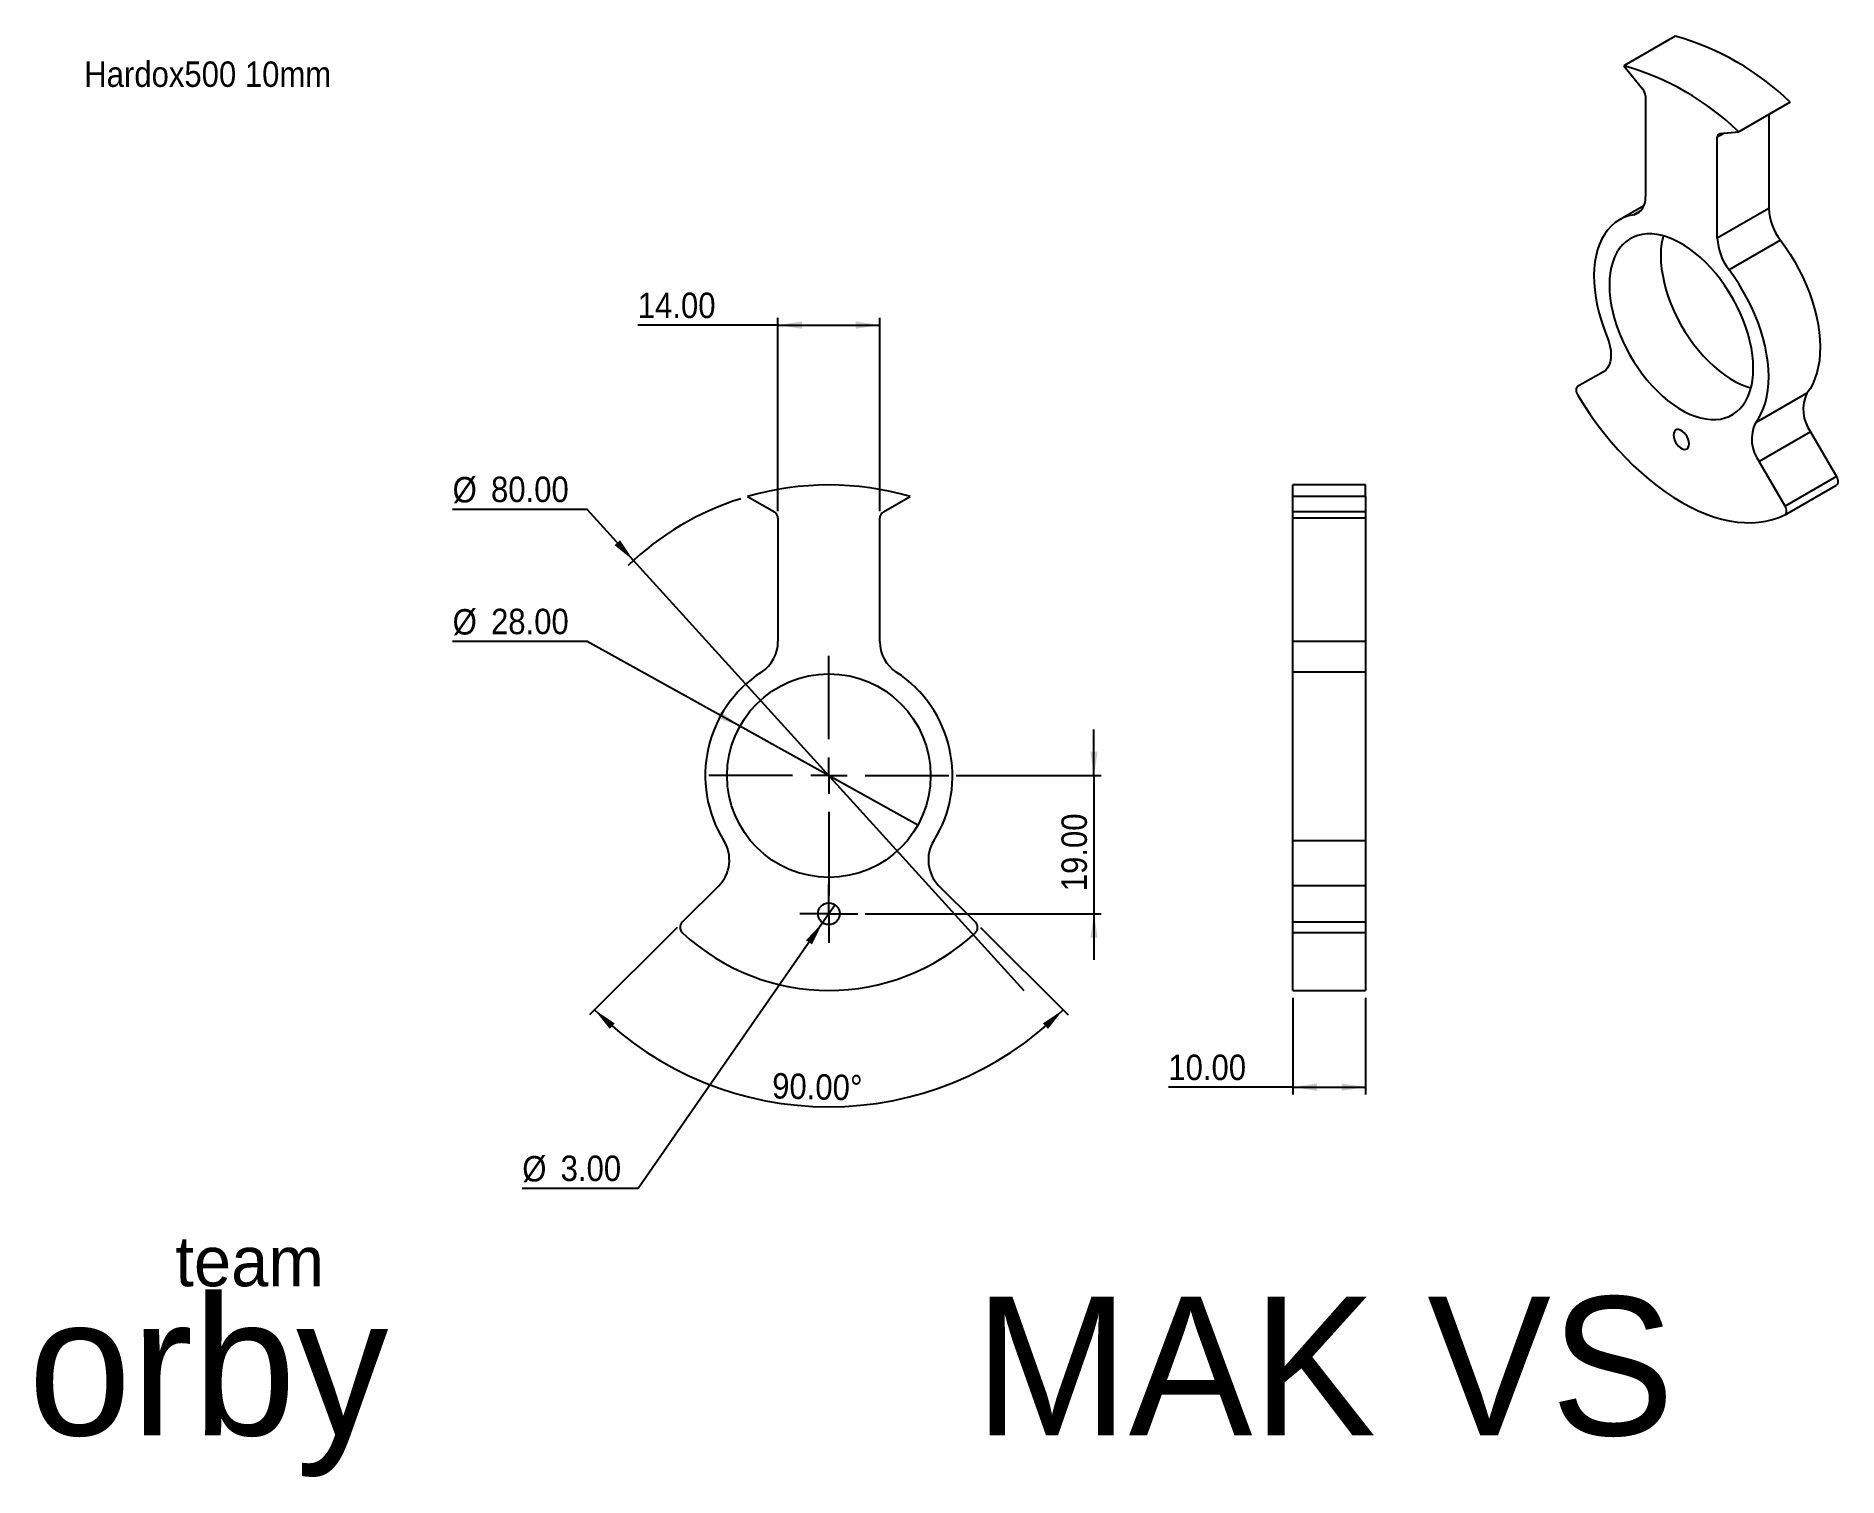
# Model space of a CAD drawing. Extents: x 9 to 257, y 7 to 206.
import ezdxf

# ---------------------------------------------------------------- set-up
doc = ezdxf.new("R2010")
doc.units = 0
doc.linetypes.add('CENTERX2', pattern=[20.32, 12.7, -2.54, 2.54, -2.54])
doc.layers.get('0').update_dxf_attribs({"linetype": 'CONTINUOUS'})
doc.layers.add('LAYER1', color=1, linetype='CENTERX2')
doc.layers.add('LAYER2', color=3, linetype='CONTINUOUS')
doc.styles.add('SLDTEXTSTYLE0', font='PLANK_.TTF')
doc.styles.add('SLDTEXTSTYLE1', font='GOTHIC.TTF', dxfattribs={"width": 0.913})
doc.dimstyles.new('SLDDIMSTYLE0', dxfattribs={"dimtxt": 3.5, "dimasz": 3.302, "dimexe": 0, "dimexo": 0.0625, "dimgap": 0.875, "dimtad": 0, "dimtih": 1, "dimtoh": 1, "dimrnd": 1e-09, "dimzin": 4, "dimtxsty": 'SLDTEXTSTYLE1', "dimblk1": 'NONE', "dimsah": 1, "dimcen": 0, "dimazin": 3, "dimtfac": 1, "dimtmove": 0, "dimatfit": 3, "dimtolj": 1, "dimtzin": 12})
doc.dimstyles.new('SLDDIMSTYLE1', dxfattribs={"dimtxt": 3.5, "dimasz": 3.302, "dimexe": 0, "dimexo": 0.0625, "dimgap": 0.875, "dimtad": 0, "dimtih": 1, "dimtoh": 1, "dimrnd": 1e-09, "dimzin": 4, "dimtxsty": 'SLDTEXTSTYLE1', "dimblk1": 'NONE', "dimsah": 1, "dimcen": 0, "dimazin": 3, "dimtfac": 1, "dimtmove": 0, "dimatfit": 3, "dimtolj": 1, "dimtzin": 12})
doc.dimstyles.new('SLDDIMSTYLE2', dxfattribs={"dimtxt": 3.5, "dimasz": 3.302, "dimexe": 0, "dimexo": 0.0625, "dimgap": 0.875, "dimtad": 1, "dimrnd": 1e-09, "dimzin": 4, "dimtxsty": 'SLDTEXTSTYLE1', "dimsah": 1, "dimcen": 0.09, "dimazin": 3, "dimtfac": 1, "dimtofl": 0, "dimtmove": 0, "dimatfit": 3, "dimtolj": 1, "dimtzin": 12})
doc.dimstyles.new('SLDDIMSTYLE3', dxfattribs={"dimtxt": 3.5, "dimasz": 3.302, "dimexe": 0, "dimexo": 0.0625, "dimgap": 0.875, "dimtad": 1, "dimdec": 4, "dimzin": 4, "dimtxsty": 'SLDTEXTSTYLE1', "dimsah": 1, "dimcen": 0.09, "dimazin": 3, "dimtfac": 1, "dimtofl": 0, "dimtmove": 0, "dimatfit": 3, "dimtolj": 1, "dimtzin": 12})
doc.dimstyles.new('SLDDIMSTYLE4', dxfattribs={"dimtxt": 3.5, "dimasz": 3.302, "dimexe": 0, "dimexo": 0.0625, "dimgap": 0.875, "dimtad": 1, "dimrnd": 1e-09, "dimzin": 4, "dimtxsty": 'SLDTEXTSTYLE1', "dimsah": 1, "dimcen": 0.09, "dimazin": 3, "dimtfac": 1, "dimtmove": 0, "dimatfit": 3, "dimtolj": 1, "dimtzin": 12})

# ---------------------------------------------------------------- blocks, each defined once
blk = doc.blocks.new('_D')
at = {"layer": 'LAYER2'}
for p, q in [((85.14, 122.26), (66.64, 122.26)), ((106.15, 110.6), (85.14, 122.26)), ((130.63, 97.02), (106.15, 110.6))]:
    blk.add_line(p, q, dxfattribs=at)
blk.add_solid([(106.15, 110.6), (103.51, 112.65), (103.02, 111.76)], dxfattribs=at)
at = {"layer": 'LAYER2', "char_height": 3.5, "attachment_point": 1, "style": 'SLDTEXTSTYLE1'}
for s, insert in [('%%c', (66.64, 126.73)), ('28.00', (71.92, 126.78))]:
    blk.add_mtext(s, dxfattribs=dict(at, insert=insert))
blk = doc.blocks.new('_NONE')
blk = doc.blocks.new('_D_1')
at = {"layer": 'LAYER2'}
for p, q in [((85.14, 140.43), (66.64, 140.43)), ((91.51, 133.43), (85.14, 140.43)), ((145.28, 74.2), (91.51, 133.43))]:
    blk.add_line(p, q, dxfattribs=at)
blk.add_arc((118.39, 103.81), 40, 107.6496, 133.6662, dxfattribs=at)
blk.add_solid([(91.51, 133.43), (89.66, 136.21), (88.91, 135.53)], dxfattribs=at)
at = {"layer": 'LAYER2', "char_height": 3.5, "attachment_point": 1, "style": 'SLDTEXTSTYLE1'}
for s, insert in [('%%c', (66.64, 144.91)), ('80.00', (71.92, 144.96))]:
    blk.add_mtext(s, dxfattribs=dict(at, insert=insert))
blk = doc.blocks.new('_D_2')
at = {"layer": 'LAYER2'}
for p, q in [((111.39, 140.23), (111.39, 166.81)), ((125.39, 140.23), (125.39, 166.81)), ((111.39, 165.81), (92.11, 165.81)), ((111.39, 165.81), (125.39, 165.81))]:
    blk.add_line(p, q, dxfattribs=at)
for points in [[(111.39, 165.81), (114.69, 165.3), (114.69, 166.32)], [(125.39, 165.81), (122.09, 166.32), (122.09, 165.3)]]:
    blk.add_solid(points, dxfattribs=at)
at = {"layer": 'LAYER2', "insert": (92.11, 170.28), "char_height": 3.5, "attachment_point": 1, "style": 'SLDTEXTSTYLE1'}
blk.add_mtext('14.00', dxfattribs=at)
blk = doc.blocks.new('_D_3')
at = {"layer": 'LAYER2'}
for p, q in [((97.51, 82.93), (85.47, 70.89)), ((139.27, 82.93), (151.32, 70.89))]:
    blk.add_line(p, q, dxfattribs=at)
blk.add_arc((118.39, 103.81), 45.56, 225, 315, dxfattribs=at)
for points in [[(86.17, 71.59), (88.25, 68.97), (88.94, 69.72)], [(150.61, 71.59), (147.85, 69.72), (148.54, 68.97)]]:
    blk.add_solid(points, dxfattribs=at)
at = {"layer": 'LAYER2', "insert": (110.64, 62.9), "char_height": 3.5, "attachment_point": 1, "rotation": 358.6045, "style": 'SLDTEXTSTYLE1'}
blk.add_mtext('90.00°', dxfattribs=at)
blk = doc.blocks.new('_D_4')
at = {"layer": 'LAYER2'}
for p, q in [((154.86, 103.81), (154.86, 110.16)), ((135.89, 103.81), (155.86, 103.81)), ((154.86, 103.81), (154.86, 84.81)), ((123.39, 84.81), (155.86, 84.81)), ((154.86, 84.81), (154.86, 78.46))]:
    blk.add_line(p, q, dxfattribs=at)
for points in [[(154.86, 103.81), (155.37, 107.11), (154.35, 107.11)], [(154.86, 84.81), (154.35, 81.51), (155.37, 81.51)]]:
    blk.add_solid(points, dxfattribs=at)
at = {"layer": 'LAYER2', "insert": (150.39, 87.91), "char_height": 3.5, "attachment_point": 1, "rotation": 90, "style": 'SLDTEXTSTYLE1'}
blk.add_mtext('19.00', dxfattribs=at)
blk = doc.blocks.new('_D_5')
at = {"layer": 'LAYER2'}
for p, q in [((119.25, 86.04), (117.54, 83.58)), ((117.54, 83.58), (92.14, 47)), ((92.14, 47), (76.22, 47))]:
    blk.add_line(p, q, dxfattribs=at)
blk.add_solid([(117.54, 83.58), (115.24, 81.16), (116.07, 80.58)], dxfattribs=at)
at = {"layer": 'LAYER2', "char_height": 3.5, "attachment_point": 1, "style": 'SLDTEXTSTYLE1'}
for s, insert in [('%%c', (76.22, 51.47)), ('3.00', (81.5, 51.53))]:
    blk.add_mtext(s, dxfattribs=dict(at, insert=insert))
blk = doc.blocks.new('SW_CENTERMARKSYMBOL_0')
at = {"layer": 'LAYER1', "color": 0}
for p, q in [((0, 5), (0, 16.5)), ((0, 0), (0, 2.5)), ((-5, 0), (-16.5, 0)), ((0, 0), (-2.5, 0)), ((0, 0), (0, -2.5)), ((0, 0), (2.5, 0)), ((5, 0), (16.5, 0)), ((0, -5), (0, -16.5))]:
    blk.add_line(p, q, dxfattribs=at)
blk = doc.blocks.new('SW_CENTERMARKSYMBOL_1')
at = {"layer": 'LAYER1', "color": 0}
for p, q in [((0, 2.5), (0, 4)), ((0, 0), (0, 2.5)), ((-2.5, 0), (-4, 0)), ((0, 0), (-2.5, 0)), ((0, 0), (0, -2.5)), ((0, 0), (2.5, 0)), ((2.5, 0), (4, 0)), ((0, -2.5), (0, -4))]:
    blk.add_line(p, q, dxfattribs=at)
blk = doc.blocks.new('_D_6')
at = {"layer": 'LAYER2'}
for p, q in [((182.23, 73.26), (182.23, 59.95)), ((192.23, 73.26), (192.23, 59.95)), ((182.23, 60.95), (165.09, 60.95)), ((182.23, 60.95), (192.23, 60.95))]:
    blk.add_line(p, q, dxfattribs=at)
for points in [[(182.23, 60.95), (185.53, 60.44), (185.53, 61.46)], [(192.23, 60.95), (188.93, 61.46), (188.93, 60.44)]]:
    blk.add_solid(points, dxfattribs=at)
at = {"layer": 'LAYER2', "insert": (165.09, 65.42), "char_height": 3.5, "attachment_point": 1, "style": 'SLDTEXTSTYLE1'}
blk.add_mtext('10.00', dxfattribs=at)

msp = doc.modelspace()

# ---------------------------------------------------------------- linework, layer by layer
at = {"color": 7, "linetype": 'CONTINUOUS'}
for p, q in [((234.83105, 205.59097), (227.75998, 201.50893)), ((227.75998, 201.50893), (230.35603, 198.27947)), ((230.70958, 197.36822), (230.70958, 183.50045)), ((250.62975, 196.47057), (243.55868, 192.38853)), ((247.68015, 194.7678), (247.68015, 181.86763)), ((240.60908, 177.78559), (240.60908, 191.65336)), ((240.96263, 192.15641), (243.55868, 192.38853)), ((230.50051, 182.23801), (227.16002, 180.30958)), ((247.68015, 181.86763), (240.60908, 177.78559)), ((249.28721, 177.51802), (242.21614, 173.43598)), ((224.94719, 159.40075), (221.39309, 157.34835)), ((252.93978, 156.44721), (245.86871, 152.36517)), ((253.44254, 151.11482), (246.37147, 147.03278)), ((253.44254, 151.11482), (256.99664, 144.95894)), ((249.92557, 140.8769), (246.37147, 147.03278)), ((192.2292, 143.81143), (182.2292, 143.81143)), ((182.2292, 142.21977), (182.2292, 143.81143)), ((192.2292, 142.21977), (192.2292, 143.81143)), ((249.92553, 139.72211), (256.9966, 143.80415)), ((256.99664, 144.95894), (249.92557, 140.8769)), ((107.22084, 142.21977), (110.89221, 140.10011)), ((125.89221, 140.10011), (129.56357, 142.21977)), ((192.2292, 142.21977), (182.2292, 142.21977)), ((182.2292, 140.10011), (182.2292, 142.21977)), ((192.2292, 142.21977), (192.2292, 140.10011)), ((111.39221, 139.23408), (111.39221, 122.25052)), ((125.39221, 122.25052), (125.39221, 139.23408)), ((192.2292, 140.10011), (182.2292, 140.10011)), ((182.2292, 139.23408), (182.2292, 140.10011)), ((192.2292, 139.23408), (182.2292, 139.23408)), ((182.2292, 122.25052), (182.2292, 139.23408)), ((192.2292, 140.10011), (192.2292, 139.23408)), ((192.2292, 139.23408), (192.2292, 122.25052)), ((192.2292, 122.25052), (182.2292, 122.25052)), ((182.2292, 118.05982), (182.2292, 122.25052)), ((192.2292, 122.25052), (192.2292, 118.05982)), ((192.2292, 118.05982), (182.2292, 118.05982)), ((182.2292, 94.83719), (182.2292, 118.05982)), ((192.2292, 118.05982), (192.2292, 94.83719)), ((192.2292, 94.83719), (182.2292, 94.83719)), ((182.2292, 88.66218), (182.2292, 94.83719)), ((192.2292, 94.83719), (192.2292, 88.66218)), ((103.24295, 88.66218), (98.21669, 83.63592)), ((138.56772, 83.63592), (133.54146, 88.66218)), ((192.2292, 88.66218), (182.2292, 88.66218)), ((182.2292, 83.63592), (182.2292, 88.66218)), ((192.2292, 88.66218), (192.2292, 83.63592)), ((182.2292, 82.19738), (182.2292, 83.63592)), ((192.2292, 83.63592), (182.2292, 83.63592)), ((192.2292, 82.19738), (182.2292, 82.19738)), ((182.2292, 74.26143), (182.2292, 82.19738)), ((192.2292, 83.63592), (192.2292, 82.19738)), ((192.2292, 82.19738), (192.2292, 74.26143)), ((182.2292, 74.26143), (192.2292, 74.26143))]:
    msp.add_line(p, q, dxfattribs=at)
at = {"color": 8, "linetype": 'CONTINUOUS'}
for p, q in [((241.57538, 192.2112), (240.60908, 191.65336)), ((230.13701, 181.6035), (229.10252, 181.00631))]:
    msp.add_line(p, q, dxfattribs=at)
at = {"color": 7, "linetype": 'CONTINUOUS', "flags": 128}
for points in [[(229.10252, 181.00631), (228.40954, 180.84449), (227.75253, 180.60696), (227.13476, 180.29491), (226.55928, 179.90988), (226.02895, 179.45379), (225.5464, 178.92889), (225.11404, 178.33779), (224.73399, 177.68343), (224.40815, 176.96904), (224.13814, 176.19818), (223.92529, 175.37467), (223.77067, 174.50259), (223.67503, 173.58627), (223.63885, 172.63027), (223.66232, 171.63931), (223.74531, 170.61833), (223.88742, 169.57238), (224.08793, 168.50665), (224.34586, 167.42644), (224.65992, 166.3371), (225.02856, 165.24403), (225.44995, 164.15267)], [(245.55883, 159.8719), (245.52978, 160.76374), (245.44281, 161.68389), (245.29842, 162.62695), (245.09747, 163.58737), (244.84114, 164.55953), (244.53092, 165.53771), (244.16864, 166.51618), (243.75642, 167.4892), (243.29668, 168.45105), (242.79213, 169.3961), (242.24572, 170.31879), (241.66066, 171.21371), (241.04037, 172.07561), (240.38852, 172.89943), (239.7089, 173.68033), (239.00553, 174.41374), (238.28251, 175.09535), (237.54411, 175.72116), (236.79464, 176.2875), (236.03851, 176.79104), (235.28015, 177.22883), (234.52402, 177.5983), (233.77455, 177.89728), (233.03615, 178.12402), (232.31313, 178.27718), (231.60976, 178.35587), (230.93015, 178.35963), (230.27829, 178.28843), (229.658, 178.14269), (229.07294, 177.92327), (228.52653, 177.63145), (228.02198, 177.26895), (227.56224, 176.8379), (227.15003, 176.34082), (226.78774, 175.78063), (226.47752, 175.16061), (226.22119, 174.48442), (226.02024, 173.75601), (225.87585, 172.97965), (225.78888, 172.15992), (225.75984, 171.30161), (225.78888, 170.40976), (225.87585, 169.48961), (226.02024, 168.54656), (226.22119, 167.58614), (226.47752, 166.61398), (226.78774, 165.6358), (227.15003, 164.65732), (227.56224, 163.68431), (228.02198, 162.72245), (228.52653, 161.77741), (229.07294, 160.85472), (229.658, 159.9598), (230.27829, 159.0979), (230.93015, 158.27408), (231.60976, 157.49317), (232.31313, 156.75976), (233.03615, 156.07815), (233.77455, 155.45234), (234.52402, 154.88601), (235.28015, 154.38246), (236.03851, 153.94468), (236.79464, 153.57521), (237.54411, 153.27623), (238.28251, 153.04949), (239.00553, 152.89633), (239.7089, 152.81763), (240.38852, 152.81388), (241.04037, 152.88508), (241.66066, 153.03081), (242.24572, 153.25024), (242.79213, 153.54205), (243.29668, 153.90455), (243.75642, 154.33561), (244.16864, 154.83269), (244.53092, 155.39288), (244.84114, 156.01289), (245.09747, 156.68909), (245.29842, 157.4175), (245.44281, 158.19385), (245.52978, 159.01359), (245.55883, 159.8719)], [(233.15366, 178.09257), (233.09131, 177.83805), (232.94692, 177.0617), (232.85995, 176.24196), (232.8309, 175.38365), (232.85995, 174.4918), (232.94692, 173.57165), (233.09131, 172.6286), (233.29226, 171.66818), (233.54859, 170.69602), (233.85881, 169.71784), (234.22109, 168.73936), (234.63331, 167.76635), (235.09304, 166.80449), (235.5976, 165.85945), (236.14401, 164.93676), (236.72907, 164.04184), (237.34935, 163.17994), (238.00121, 162.35612), (238.68083, 161.57521), (239.3842, 160.8418), (240.10721, 160.16019), (240.84562, 159.53438), (241.59509, 158.96805), (242.35122, 158.46451), (243.10958, 158.02672), (243.86571, 157.65725), (244.61517, 157.35827), (245.23606, 157.16297)], [(249.28721, 177.51802), (249.98019, 176.5561), (250.63719, 175.56001), (251.25497, 174.53469), (251.83045, 173.48523), (252.36078, 172.41683), (252.84332, 171.33479), (253.27569, 170.24449), (253.65574, 169.15134), (253.98157, 168.06075), (254.25159, 166.97814), (254.46443, 165.90888), (254.61906, 164.85827), (254.7147, 163.83154), (254.75087, 162.83376), (254.72741, 161.8699), (254.64442, 160.94474), (254.50231, 160.06286), (254.3018, 159.22864), (254.04387, 158.44623), (253.7298, 157.71949), (253.36117, 157.05205), (252.93978, 156.44721)], [(245.86871, 152.36517), (246.2901, 152.97001), (246.65874, 153.63745), (246.9728, 154.36419), (247.23073, 155.1466), (247.43124, 155.98082), (247.57335, 156.8627), (247.65634, 157.78786), (247.67981, 158.75172), (247.64363, 159.7495), (247.54799, 160.77623), (247.39337, 161.82684), (247.18052, 162.8961), (246.91051, 163.97871), (246.58467, 165.0693), (246.20462, 166.16245), (245.77226, 167.25275), (245.28971, 168.33479), (244.75938, 169.40319), (244.1839, 170.45265), (243.56613, 171.47797), (242.90912, 172.47406), (242.21614, 173.43598)], [(225.44995, 164.15267), (225.6726, 163.541), (225.83729, 162.93274), (225.94106, 162.33882), (225.98205, 161.76991), (225.95952, 161.23625), (225.87387, 160.74741), (225.72664, 160.31219), (225.52048, 159.93839), (225.2591, 159.63275), (224.94719, 159.40075)], [(221.39309, 157.34835), (221.30344, 157.27339), (221.23746, 157.16667), (221.19782, 157.03246), (221.18609, 156.87616), (221.20276, 156.70405), (221.24714, 156.52303), (221.31747, 156.34038), (221.41091, 156.16343)], [(221.41091, 156.16343), (222.25013, 154.82285), (223.12787, 153.51319), (224.04159, 152.23821), (224.98868, 151.00156), (225.96642, 149.80679), (226.97199, 148.65735), (228.00252, 147.55653), (229.05503, 146.5075), (230.12652, 145.51326), (231.21389, 144.57667), (232.31403, 143.70042), (233.42378, 142.88702), (234.53995, 142.13883), (235.65933, 141.45797), (236.77871, 140.84641), (237.89488, 140.30591), (239.00463, 139.83801), (240.10477, 139.44407), (241.19214, 139.1252), (242.26363, 138.88234), (243.31614, 138.71617), (244.34667, 138.62717), (245.35224, 138.6156), (246.32998, 138.68149), (247.27707, 138.82465), (248.19079, 139.04467), (249.06853, 139.34092), (249.90775, 139.71255)], [(236.71999, 149.46017), (236.68917, 149.77108), (236.5985, 150.09951), (236.45325, 150.42636), (236.26185, 150.73265), (236.03545, 151.00057), (235.78718, 151.21455), (235.53148, 151.36216), (235.28321, 151.43482), (235.05681, 151.42831), (234.86541, 151.343), (234.72016, 151.18385), (234.62949, 150.96011), (234.59867, 150.68478), (234.62949, 150.37387), (234.72016, 150.04545), (234.86541, 149.71859), (235.05681, 149.41231), (235.28321, 149.14439), (235.53148, 148.9304), (235.78718, 148.78279), (236.03545, 148.71013), (236.26185, 148.71665), (236.45325, 148.80196), (236.5985, 148.96111), (236.68917, 149.18485), (236.71999, 149.46017)], [(256.99664, 144.95894), (257.08629, 144.78047), (257.15227, 144.59757), (257.19191, 144.41759), (257.20364, 144.24776), (257.18697, 144.09489), (257.14259, 143.96512), (257.07226, 143.86366), (256.9966, 143.80415)], [(249.90775, 139.71255), (250.00119, 139.78162), (250.07152, 139.88308), (250.1159, 140.01285), (250.13257, 140.16572), (250.12084, 140.33555), (250.0812, 140.51553), (250.01522, 140.69843), (249.92557, 140.8769)]]:
    msp.add_lwpolyline(points, dxfattribs=at)
at = {"color": 7, "linetype": 'CONTINUOUS'}
for centre, radius in [((118.39221, 103.81143), 14), ((118.39221, 84.81143), 1.5)]:
    msp.add_circle(centre, radius, dxfattribs=at)
for centre, radius, start, end in [((224.62851, 169.67398), 37.33794, 45.8630475, 74.142329), ((217.55744, 165.59194), 37.33794, 45.8630475, 74.142329), ((229.17632, 197.29754), 1.53489, 2.6392874, 39.7720724), ((241.04313, 191.72407), 0.43977, 100.5467778, 189.2518792), ((228.49055, 183.16543), 2.24418, 285.8245476, 8.585336), ((255.27638, 182.20254), 7.60362, 182.524452, 218.0312594), ((248.20532, 178.1205), 7.60362, 182.524452, 218.0312594), ((257.60411, 154.19708), 5.17871, 154.246808, 216.5255113), ((250.53304, 150.11504), 5.17871, 154.246808, 216.5255113), ((118.39221, 103.81143), 40, 73.7825136, 106.2174864), ((110.39221, 139.23408), 1, 0, 60), ((126.39221, 139.23408), 1, 120, 180), ((106.39221, 122.25052), 5, 303.0557312, 0), ((130.39221, 122.25052), 5, 180, 236.9442688), ((118.39221, 103.81143), 17, 123.0557312, 211.8634412), ((118.39221, 103.81143), 17, 328.1365588, 56.9442688), ((99.70741, 92.19771), 5, 315, 31.8634412), ((137.077, 92.19771), 5, 148.1365588, 225), ((98.9238, 82.92882), 1, 135, 227.007268), ((118.39221, 103.81143), 29.55, 227.007268, 312.992732), ((137.86061, 82.92882), 1, 312.992732, 45)]:
    msp.add_arc(centre, radius, start, end, dxfattribs=at)

# ---------------------------------------------------------------- block references
at = {"layer": 'LAYER1'}
for name, p in [('SW_CENTERMARKSYMBOL_0', (118.39221, 103.81143)), ('SW_CENTERMARKSYMBOL_1', (118.39221, 84.81143))]:
    msp.add_blockref(name, p, dxfattribs=at)

# ---------------------------------------------------------------- texts
at = {"layer": 'LAYER2', "attachment_point": 1}
for s, insert, char_height, style in [('Hardox500 10mm', (15.96619, 202.09305), 3.5, 'SLDTEXTSTYLE1'), ('team', (28.49867, 40.41966), 6.879167, 'SLDTEXTSTYLE0'), ('orby', (8.26242, 32.09922), 19.05, 'SLDTEXTSTYLE0'), ('MAK VS', (138.43851, 32.09922), 19.05, 'SLDTEXTSTYLE0')]:
    msp.add_mtext(s, dxfattribs=dict(at, insert=insert, char_height=char_height, style=style))

# ---------------------------------------------------------------- dimensions: what is measured, and where the dimension line sits
at = {"layer": 'LAYER2'}
for base, p1, p2, picture, middle in [((125.39221, 165.81143), (111.39221, 139.23408), (125.39221, 139.23408), '_D_2', (97.9304, 165.81143)), ((192.2292, 60.95232), (182.2292, 74.26143), (192.2292, 74.26143), '_D_6', (170.90879, 60.95232))]:
    dim = msp.add_linear_dim(base=base, p1=p1, p2=p2, dimstyle='SLDDIMSTYLE2', dxfattribs=at)
    dim.commit()
    dim.dimension.update_dxf_attribs({"geometry": picture, "text_midpoint": middle, "dimtype": 160})
for p1, p2, dimstyle, picture, middle in [((145.27864, 74.19523), (91.50577, 133.42764), 'SLDDIMSTYLE1', '_D_1', (75.09902, 143.23963)), ((130.63383, 97.0186), (106.15058, 110.60427), 'SLDDIMSTYLE0', '_D', (75.09902, 125.06532)), ((119.24769, 86.04356), (117.53672, 83.57931), 'SLDDIMSTYLE0', '_D_5', (83.38875, 49.80798))]:
    dim = msp.add_diameter_dim_2p(p1=p1, p2=p2, dimstyle=dimstyle, dxfattribs=at)
    dim.commit()
    dim.dimension.update_dxf_attribs({"geometry": picture, "text_midpoint": middle, "dimtype": 163})
dim = msp.add_linear_dim(base=(154.86061, 84.81143), p1=(134.89221, 103.81143), p2=(122.39221, 84.81143), angle=90, dimstyle='SLDDIMSTYLE4', dxfattribs=at)
dim.commit()
dim.dimension.update_dxf_attribs({"geometry": '_D_4', "text_midpoint": (154.86061, 93.72849), "dimtype": 160})
dim = msp.add_angular_dim_2l(base=(118.39221, 58.24792), line1=((138.56772, 83.63592), (133.54146, 88.66218)), line2=((103.24295, 88.66218), (98.21669, 83.63592)), dimstyle='SLDDIMSTYLE3', dxfattribs=at)
dim.commit()
dim.dimension.update_dxf_attribs({"geometry": '_D_3', "text_midpoint": (117.28259, 58.26143), "dimtype": 162})

doc.saveas('drawing.dxf')
